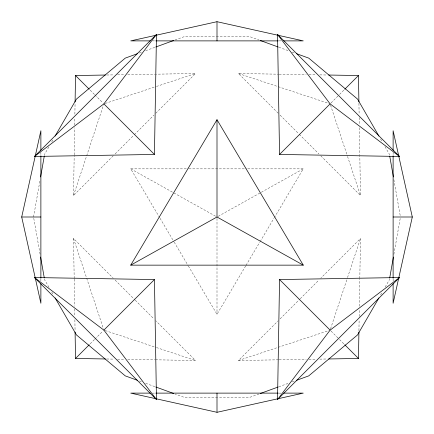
<?xml version="1.0" encoding="UTF-8"?>
<svg xmlns="http://www.w3.org/2000/svg" width="434" height="434" viewBox="0 0 434 434"><rect width="100%" height="100%" fill="white"/><g stroke="black" fill="none" stroke-linecap="round" stroke-linejoin="round"><path stroke-width="0.33" stroke-dasharray="2.17 1.63" d="M113.22 155.806L73.509 195.522L74.187 155.524M74.198 154.846L74.653 127.732M74.697 125.019L74.827 117.565M74.881 114.175L75.066 103.33M358.934 330.67L359.119 319.825M359.173 316.435L359.303 308.981M359.347 306.268L359.802 279.154M359.813 278.476L360.491 238.478L320.78 278.194M33.543 217L40.134 179.616M44.371 155.589L44.604 154.254L49.009 146.621M389.629 278.411L389.396 279.746L384.991 287.379M393.866 254.384L400.343 217.667M73.509 195.522L86.464 156.43M86.675 155.784L103.455 105.158M330.545 328.842L347.325 278.216M347.536 277.57L360.491 238.478M51.722 141.929L53.415 138.988M380.585 295.011L382.278 292.071M188.356 265.999L217 314.276L245.644 265.999M245.986 265.413L259.792 242.145M260.14 241.564L273.941 218.297M274.288 217.716L303.274 168.853L247.114 168.853M115.135 153.891L133.797 135.234M134.274 134.752L153.891 115.135M155.806 113.22L195.522 73.509L155.524 74.187M90.18 343.82L94.428 339.572M94.9 339.1L102.934 331.066M331.066 102.934L339.1 94.9M339.572 94.428L343.82 90.18M278.476 359.813L238.478 360.491L278.194 320.78M280.109 318.865L299.726 299.248M300.203 298.766L318.865 280.109M218.183 216.338L303.274 168.853M139.281 53.019L141.831 52.091M145.65 50.702L155.204 47.225M174.951 40.036L185.144 36.326L215.644 36.326M259.049 393.964L248.856 397.674L218.356 397.674M278.796 386.775L288.35 383.298M292.169 381.909L294.719 380.981M105.158 103.455L155.784 86.675M156.43 86.464L195.522 73.509M238.478 360.491L277.57 347.536M278.216 347.325L328.842 330.545M106.715 75.006L114.175 74.881M117.565 74.827L125.019 74.697M127.732 74.653L154.846 74.198M279.154 359.802L306.268 359.347M308.981 359.303L316.435 359.173M319.825 359.119L327.285 358.994M216.322 36.326L248.856 36.326L259.049 40.036M152.296 40.883L155.084 40.883M278.916 40.883L281.704 40.883M159.712 217.716L130.726 168.853L188.242 168.853M188.92 168.853L246.436 168.853M152.296 393.117L155.084 393.117M278.916 393.117L281.704 393.117M217.678 397.674L185.144 397.674L174.951 393.964M278.194 113.22L238.478 73.509L278.476 74.187M279.154 74.198L306.268 74.653M308.981 74.697L316.435 74.827M319.825 74.881L327.285 75.006M106.715 358.994L114.175 359.119M117.565 359.173L125.019 359.303M127.732 359.347L154.846 359.802M155.524 359.813L195.522 360.491L155.806 320.78M238.478 73.509L277.57 86.464M278.216 86.675L328.842 103.455M105.158 330.545L155.784 347.325M156.43 347.536L195.522 360.491M278.796 47.225L288.35 50.702M292.169 52.091L294.719 53.019M139.281 380.981L141.831 381.909M145.65 383.298L155.204 386.775M130.726 168.853L215.817 216.338M280.109 115.135L298.766 133.797M299.248 134.274L318.865 153.891M320.78 155.806L360.491 195.522L359.813 155.524M90.18 90.18L94.428 94.428M94.9 94.9L102.934 102.934M331.066 331.066L339.1 339.1M339.572 339.572L343.82 343.82M74.187 278.476L73.509 238.478L113.22 278.194M115.135 280.109L134.752 299.726M135.234 300.203L153.891 318.865M160.059 218.297L173.86 241.564M174.208 242.145L188.014 265.413M380.585 138.988L382.278 141.929M384.991 146.621L389.396 154.254L389.629 155.589M49.009 287.379L44.604 279.746L44.371 278.411M51.722 292.071L53.415 295.011M330.545 105.158L347.325 155.784M347.536 156.43L360.491 195.522M73.509 238.478L86.464 277.57M86.675 278.216L103.455 328.842M393.866 179.616L400.224 215.665M33.776 218.335L40.134 254.384M358.934 103.33L359.119 114.175M359.173 117.565L359.303 125.019M359.347 127.732L359.802 154.846M74.198 279.154L74.653 306.268M74.697 308.981L74.827 316.435M74.881 319.825L75.066 330.67M393.117 152.296L393.117 155.084M393.117 278.916L393.117 281.704M217 218.351L217 314.276M40.883 152.296L40.883 155.084M40.883 278.916L40.883 281.704"/><path stroke-width="0.65" d="M150.273 393.117L130.726 393.117L217 412.3L217 393.117M130.726 265.147L217 217L217 119.724L303.274 265.147L130.726 265.147L217 119.724M217 40.883L217 21.7L303.274 40.883L283.727 40.883M75.087 101.974L75.532 75.538L105.359 75.033M154.439 154.439L156.468 34.454L34.454 156.468L154.439 154.439L103.878 103.878L156.468 34.454M277.532 399.546L279.561 279.561L399.546 277.532L277.532 399.546L330.122 330.122L399.546 277.532M328.641 358.967L358.468 358.462L358.913 332.026M40.601 176.947L44.252 156.256M389.748 277.744L393.399 257.053M40.883 283.727L40.883 303.274L21.7 217L40.883 130.726L40.883 150.273M393.117 150.273L393.117 130.726L412.3 217L393.117 303.274L393.117 283.727M55.113 136.054L76.46 99.077L125.269 58.118L137.372 53.713M378.887 297.946L357.54 334.923L308.731 375.882L296.628 380.287M105.364 358.967L75.538 358.468L89.236 344.764M34.454 277.532L103.878 330.122L154.439 279.561L156.468 399.546L34.454 277.532L154.439 279.561M279.561 154.439L330.122 103.878L399.546 156.468L279.561 154.439L277.532 34.454L399.546 156.468M344.764 89.236L358.462 75.532L328.636 75.033M34.454 156.468L103.878 103.878M155.844 46.991L173.676 40.503M260.324 393.497L278.156 387.009M217 21.7L130.726 40.883L150.273 40.883M217 412.3L303.274 393.117L283.727 393.117M155.763 40.883L278.237 40.883M21.7 217L40.883 217M393.117 217L412.3 217M155.763 393.117L278.237 393.117M260.324 40.503L278.156 46.991M296.628 53.713L308.731 58.118L357.54 99.077L378.887 136.054M137.372 380.287L125.269 375.882L76.46 334.923L55.113 297.946M155.844 387.009L173.676 393.497M217 217L303.274 265.147M75.532 75.538L89.236 89.236M279.561 279.561L330.122 330.122M344.764 344.764L358.468 358.462M277.532 34.454L330.122 103.878M103.878 330.122L156.468 399.546M389.748 156.256L393.399 176.947M40.601 257.053L44.252 277.744M358.462 75.532L358.913 101.974M75.087 332.026L75.538 358.468M393.117 155.763L393.117 278.237M40.883 155.763L40.883 278.237"/></g></svg>
